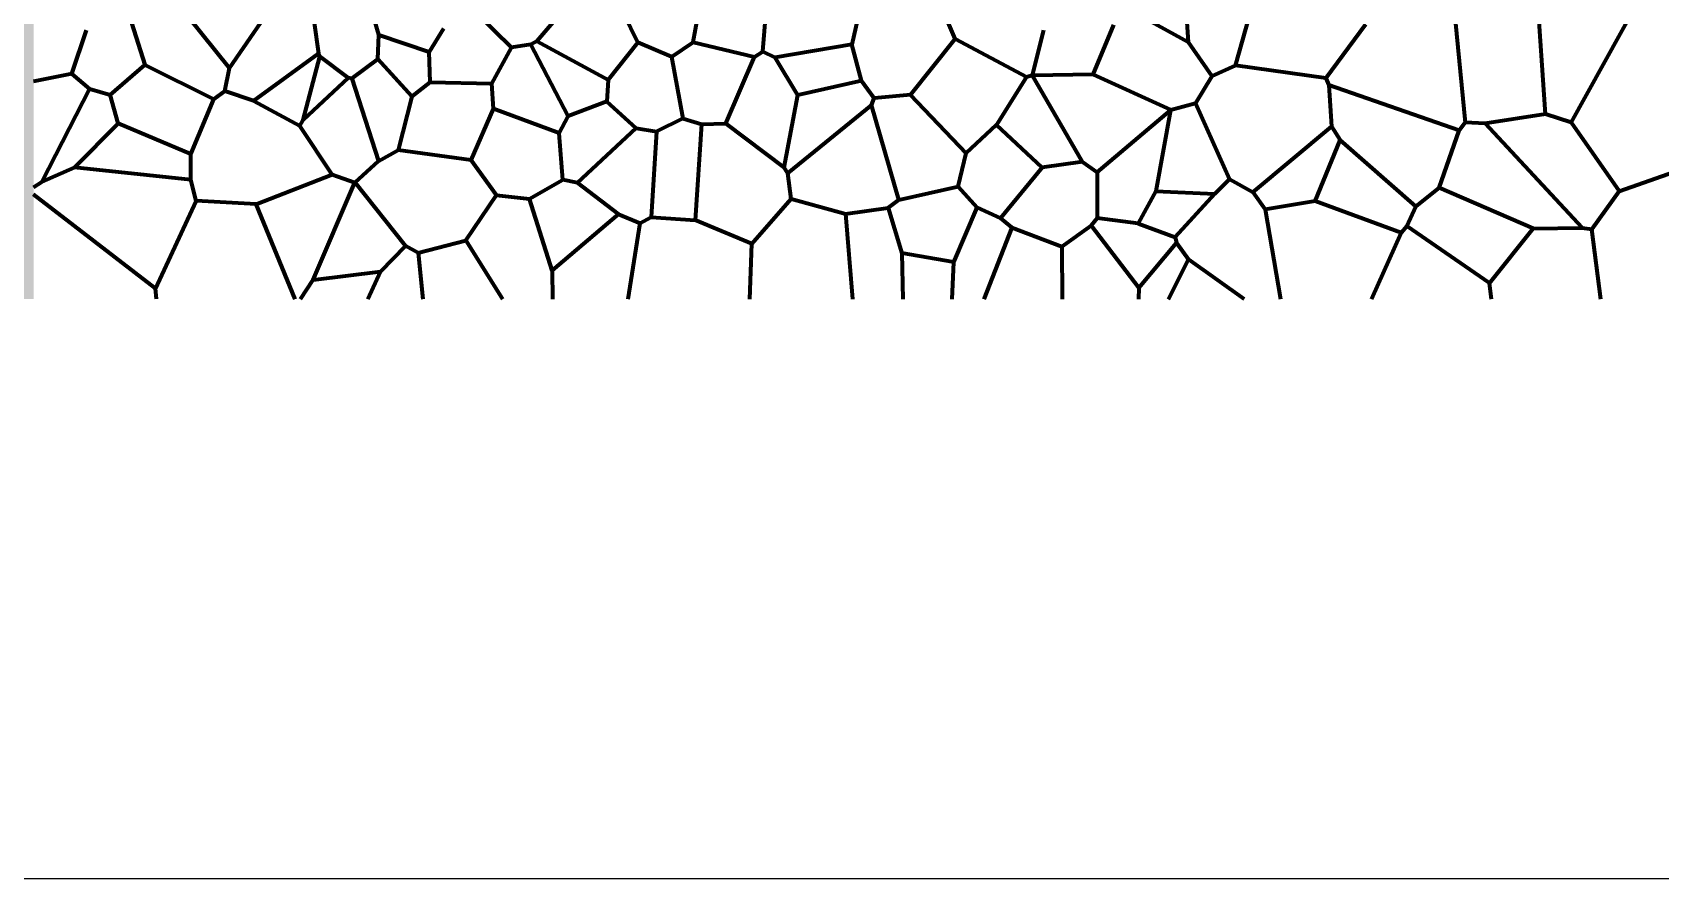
# Model space of a CAD drawing. Header units: metres. Extents: x 0 to 5000, y 0 to 2000.
# Drawn here: x 1009 to 2414, y 0 to 730 of the extents above; entities that cross this region are included whole.
import ezdxf

# ---------------------------------------------------------------- set-up
doc = ezdxf.new("R2010")
doc.units = ezdxf.units.M

msp = doc.modelspace()

# ---------------------------------------------------------------- hatches: boundary and pattern name
at = {"layer": 'buffer'}
msp.add_hatch(color=7, dxfattribs=at).paths.add_polyline_path([(1000, 500), (1010, 500), (1010, 1500), (1000, 1500), (1000, 500)])
at = {"layer": 'throats'}
for points in [[(2305.2, 798.8), (2306.1, 798.9), (2315.4, 659.4), (2314.5, 659.4), (2305.2, 798.8)], [(1256.3, 712), (1255.4, 711.9), (1246.7, 775.2), (1247.6, 775.3), (1256.3, 712)], [(1444.7, 722.3), (1444, 722.9), (1487, 773.3), (1487.7, 772.8), (1444.7, 722.3)], [(2006.9, 721.7), (2006, 721.6), (2002.4, 777.3), (2003.3, 777.4), (2006.9, 721.7)], [(2067.8, 775.8), (2068.7, 775.6), (2047.8, 701.3), (2047, 701.6), (2067.8, 775.8)], [(1224, 765.4), (1224.7, 764.9), (1179.6, 699), (1178.9, 699.6), (1224, 765.4)], [(1298.6, 758.8), (1299.5, 759), (1308.4, 728.1), (1307.5, 727.9), (1298.6, 758.8)], [(1787.1, 766.6), (1787.9, 766.9), (1805.8, 724.7), (1805, 724.4), (1787.1, 766.6)], [(1422.8, 717.3), (1422.2, 716.7), (1392.5, 745.6), (1393.1, 746.3), (1422.8, 717.3)], [(1513.3, 757.6), (1514.1, 758), (1531.8, 721.7), (1531, 721.3), (1513.3, 757.6)], [(1585, 754.5), (1585.9, 754.3), (1579.7, 721.6), (1578.8, 721.8), (1585, 754.5)], [(1641.9, 748.6), (1642.8, 748.5), (1639.8, 713.5), (1638.9, 713.5), (1641.9, 748.6)], [(1716.8, 719.6), (1715.9, 719.8), (1722.6, 750.3), (1723.5, 750.1), (1716.8, 719.6)], [(2245.9, 652.2), (2245, 652.1), (2235.8, 749.9), (2236.7, 750), (2245.9, 652.2)], [(2393.8, 755.7), (2394.6, 755.3), (2337.4, 652.2), (2336.6, 652.6), (2393.8, 755.7)], [(1055.2, 732.2), (1056.1, 731.9), (1043.5, 694.2), (1042.7, 694.5), (1055.2, 732.2)], [(1106.4, 702.2), (1105.6, 701.9), (1094.1, 738.2), (1094.9, 738.5), (1106.4, 702.2)], [(1143.2, 742.8), (1143.9, 743.4), (1179.6, 699.6), (1178.9, 699), (1143.2, 742.8)], [(1351.9, 712.9), (1351.1, 713.4), (1363.5, 733.7), (1364.3, 733.2), (1351.9, 712.9)], [(1881.4, 732), (1882.3, 731.8), (1872.6, 692.9), (1871.7, 693.2), (1881.4, 732)], [(1942, 736.9), (1942.8, 736.5), (1924.8, 693.6), (1923.9, 694), (1942, 736.9)], [(1968.6, 741.9), (1969, 742.7), (2006.7, 722), (2006.3, 721.2), (1968.6, 741.9)], [(2125.5, 690.3), (2124.8, 690.8), (2159.1, 737), (2159.8, 736.5), (2125.5, 690.3)], [(1307.5, 728), (1308.4, 728), (1307.6, 707.1), (1306.7, 707.1), (1307.5, 728)], [(1351.7, 713.6), (1351.4, 712.7), (1307.8, 727.6), (1308.1, 728.4), (1351.7, 713.6)], [(1422.1, 717.2), (1422.9, 716.8), (1405.9, 685.9), (1405.1, 686.3), (1422.1, 717.2)], [(1422.6, 716.5), (1422.4, 717.4), (1439.3, 720.1), (1439.4, 719.2), (1422.6, 716.5)], [(1438.9, 719.5), (1439.7, 719.9), (1471.7, 657.9), (1470.9, 657.5), (1438.9, 719.5)], [(1439.6, 719.3), (1439.1, 720.1), (1444.1, 723), (1444.5, 722.2), (1439.6, 719.3)], [(1506, 689.6), (1505.5, 688.8), (1444.1, 722.2), (1444.5, 723), (1506, 689.6)], [(1506.1, 688.9), (1505.4, 689.5), (1531, 721.8), (1531.8, 721.3), (1506.1, 688.9)], [(1531.2, 721.1), (1531.6, 722), (1560.9, 709.5), (1560.5, 708.7), (1531.2, 721.1)], [(1579, 722.1), (1579.5, 721.3), (1560.9, 708.7), (1560.4, 709.5), (1579, 722.1)], [(1632.3, 709.4), (1632.1, 708.6), (1579.1, 721.3), (1579.3, 722.1), (1632.3, 709.4)], [(1650.1, 707.8), (1649.9, 708.7), (1716.2, 720.1), (1716.4, 719.2), (1650.1, 707.8)], [(1715.9, 719.5), (1716.8, 719.8), (1725, 688.4), (1724.1, 688.2), (1715.9, 719.5)], [(1805.1, 724.8), (1805.8, 724.3), (1767.1, 676.1), (1766.4, 676.6), (1805.1, 724.8)], [(1867.3, 692.1), (1866.9, 691.3), (1805.2, 724.2), (1805.6, 725), (1867.3, 692.1)], [(2027.2, 692.6), (2026.4, 692.1), (2006.1, 721.4), (2006.8, 721.9), (2027.2, 692.6)], [(1255.6, 712.3), (1256.1, 711.6), (1200, 670.7), (1199.5, 671.4), (1255.6, 712.3)], [(1256.6, 709.5), (1257.5, 709.2), (1243, 654.5), (1242.1, 654.7), (1256.6, 709.5)], [(1257.5, 709.5), (1256.7, 709.2), (1255.4, 711.8), (1256.3, 712.1), (1257.5, 709.5)], [(1256.8, 709), (1257.3, 709.7), (1281.9, 691.2), (1281.3, 690.5), (1256.8, 709)], [(1285.1, 690.1), (1284.5, 690.8), (1306.9, 707.5), (1307.4, 706.7), (1285.1, 690.1)], [(1306.8, 706.8), (1307.5, 707.4), (1336.8, 675), (1336.2, 674.4), (1306.8, 706.8)], [(1351.1, 713.2), (1352, 713.2), (1352.7, 687.1), (1351.8, 687), (1351.1, 713.2)], [(1571, 656), (1570.1, 655.8), (1560.2, 709), (1561.1, 709.2), (1571, 656)], [(1631.8, 709.2), (1632.6, 708.8), (1607.9, 651.3), (1607.1, 651.7), (1631.8, 709.2)], [(1639.2, 713.9), (1639.6, 713.1), (1632.4, 708.6), (1631.9, 709.4), (1639.2, 713.9)], [(1650.2, 708.7), (1649.8, 707.9), (1639.2, 713.1), (1639.6, 713.9), (1650.2, 708.7)], [(1649.6, 708), (1650.4, 708.5), (1670, 676.1), (1669.2, 675.7), (1649.6, 708)], [(1010.1, 687.3), (1009.9, 688.2), (1043, 694.8), (1043.2, 693.9), (1010.1, 687.3)], [(1058.6, 681.9), (1058.1, 681.2), (1042.8, 694), (1043.4, 694.7), (1058.6, 681.9)], [(1105.7, 702.4), (1106.3, 701.7), (1076.5, 675.7), (1075.9, 676.4), (1105.7, 702.4)], [(1165.9, 672.8), (1165.5, 672), (1105.8, 701.6), (1106.2, 702.5), (1165.9, 672.8)], [(1178.8, 699.4), (1179.7, 699.2), (1175.6, 679.4), (1174.8, 679.5), (1178.8, 699.4)], [(1242.9, 654.2), (1242.3, 654.9), (1281.3, 691.2), (1281.9, 690.5), (1242.9, 654.2)], [(1281.5, 690.4), (1281.7, 691.3), (1284.9, 690.9), (1284.7, 690), (1281.5, 690.4)], [(1308, 619.2), (1307.1, 619), (1284.4, 690.3), (1285.2, 690.6), (1308, 619.2)], [(1505.4, 670.6), (1504.5, 670.6), (1505.3, 689.2), (1506.2, 689.2), (1505.4, 670.6)], [(1669.7, 675.5), (1669.5, 676.3), (1724.4, 688.7), (1724.6, 687.8), (1669.7, 675.5)], [(1724.2, 688), (1724.9, 688.5), (1735.7, 673.5), (1735, 673), (1724.2, 688)], [(1841.4, 650.1), (1840.6, 650.6), (1866.7, 691.9), (1867.5, 691.4), (1841.4, 650.1)], [(1872, 693.5), (1872.2, 692.6), (1867.2, 691.2), (1867, 692.1), (1872, 693.5)], [(1871.8, 692.8), (1872.6, 693.3), (1915.8, 618.6), (1915, 618.2), (1871.8, 692.8)], [(1872, 692.6), (1872.3, 693.5), (1872.4, 693.4), (1872, 692.6), (1872, 692.6)], [(1872.2, 692.6), (1872.2, 693.5), (1924.3, 694.2), (1924.4, 693.3), (1872.2, 692.6)], [(1991.8, 663.7), (1991.4, 662.8), (1924.2, 693.4), (1924.5, 694.2), (1991.8, 663.7)], [(2013.1, 668.6), (2012.3, 669.1), (2026.4, 692.5), (2027.2, 692.1), (2013.1, 668.6)], [(2027, 691.9), (2026.6, 692.7), (2047.2, 701.9), (2047.6, 701), (2027, 691.9)], [(2047.3, 701), (2047.4, 701.9), (2125.2, 691), (2125.1, 690.1), (2047.3, 701)], [(2128.2, 684.7), (2127.4, 684.3), (2124.7, 690.4), (2125.6, 690.7), (2128.2, 684.7)], [(1017.5, 601), (1016.7, 601.4), (1057.9, 681.7), (1058.7, 681.3), (1017.5, 601)], [(1076.4, 676.5), (1076.1, 675.6), (1058.2, 681.1), (1058.5, 682), (1076.4, 676.5)], [(1075.8, 676), (1076.7, 676.2), (1083.4, 651.6), (1082.5, 651.3), (1075.8, 676)], [(1165.9, 672.1), (1165.4, 672.8), (1174.9, 679.8), (1175.5, 679.1), (1165.9, 672.1)], [(1175.1, 679), (1175.4, 679.9), (1199.9, 671.5), (1199.6, 670.6), (1175.1, 679)], [(1325, 628.4), (1324.1, 628.6), (1336.1, 674.8), (1336.9, 674.6), (1325, 628.4)], [(1352, 687.4), (1352.5, 686.7), (1336.8, 674.3), (1336.2, 675), (1352, 687.4)], [(1405.5, 686.6), (1405.5, 685.7), (1352.3, 686.6), (1352.3, 687.5), (1405.5, 686.6)], [(1405.1, 686.1), (1406, 686.1), (1407.3, 664.2), (1406.4, 664.2), (1405.1, 686.1)], [(1669.1, 676), (1670, 675.8), (1658.3, 613.5), (1657.4, 613.6), (1669.1, 676)], [(1735.4, 672.8), (1735.3, 673.7), (1766.7, 676.8), (1766.8, 675.9), (1735.4, 672.8)], [(1815.3, 626.1), (1814.7, 625.4), (1766.5, 676), (1767.1, 676.7), (1815.3, 626.1)], [(2130.7, 649), (2129.8, 649), (2127.3, 684.4), (2128.2, 684.5), (2130.7, 649)], [(2127.6, 684.1), (2127.9, 684.9), (2240.5, 645.9), (2240.2, 645.1), (2127.6, 684.1)], [(1165.3, 672.6), (1166.1, 672.2), (1146.1, 624.9), (1145.3, 625.2), (1165.3, 672.6)], [(1239.9, 650), (1239.5, 649.2), (1199.5, 670.6), (1199.9, 671.4), (1239.9, 650)], [(1406.4, 664.4), (1407.3, 664), (1388.2, 619.7), (1387.3, 620), (1406.4, 664.4)], [(1406.7, 663.8), (1407, 664.6), (1463.6, 643.6), (1463.3, 642.8), (1406.7, 663.8)], [(1471.5, 657.3), (1471.1, 658.1), (1504.8, 671), (1505.1, 670.2), (1471.5, 657.3)], [(1504.6, 670.2), (1505.2, 670.9), (1530.5, 647.8), (1529.9, 647.1), (1504.6, 670.2)], [(1661.2, 608.3), (1660.6, 609), (1732.9, 667.5), (1733.5, 666.8), (1661.2, 608.3)], [(1732.7, 667.1), (1733.6, 667.3), (1757.1, 585.8), (1756.3, 585.6), (1732.7, 667.1)], [(1734.9, 673.4), (1735.8, 673.1), (1733.6, 667), (1732.8, 667.3), (1734.9, 673.4)], [(1991, 663.2), (1991.5, 662.5), (1928.3, 609.2), (1927.7, 609.9), (1991, 663.2)], [(1979.1, 593), (1978.2, 593.1), (1990.8, 663), (1991.7, 662.8), (1979.1, 593)], [(1991.6, 662.6), (1990.9, 663.2), (1991.3, 663.6), (1991.9, 662.9), (1991.6, 662.6)], [(2012.6, 669.3), (2012.8, 668.4), (1991.7, 662.8), (1991.5, 663.7), (2012.6, 669.3)], [(2042.5, 603.7), (2041.7, 603.3), (2012.3, 668.7), (2013.1, 669.1), (2042.5, 603.7)], [(1082.7, 651.8), (1083.3, 651.1), (1045.5, 613.1), (1044.9, 613.8), (1082.7, 651.8)], [(1082.8, 651), (1083.2, 651.9), (1145.9, 625.5), (1145.5, 624.7), (1082.8, 651)], [(1242.2, 654.8), (1243, 654.3), (1240.1, 649.3), (1239.3, 649.8), (1242.2, 654.8)], [(1239.3, 649.3), (1240.1, 649.8), (1268.1, 607.8), (1267.4, 607.3), (1239.3, 649.3)], [(1470.9, 657.9), (1471.7, 657.5), (1463.9, 643), (1463.1, 643.4), (1470.9, 657.9)], [(1529.9, 647.8), (1530.5, 647.1), (1479.8, 600), (1479.2, 600.7), (1529.9, 647.8)], [(1547.8, 645), (1547.7, 644.1), (1530.1, 647), (1530.3, 647.9), (1547.8, 645)], [(1547.9, 644.2), (1547.5, 645), (1570.3, 656.3), (1570.7, 655.5), (1547.9, 644.2)], [(1586.7, 651.4), (1586.5, 650.5), (1570.4, 655.4), (1570.7, 656.3), (1586.7, 651.4)], [(1581.5, 568.1), (1580.6, 568.2), (1586.1, 651), (1587, 650.9), (1581.5, 568.1)], [(1607.5, 651.9), (1607.5, 651), (1586.6, 650.5), (1586.6, 651.4), (1607.5, 651.9)], [(1658.2, 613.9), (1657.6, 613.2), (1607.3, 651.1), (1607.8, 651.8), (1658.2, 613.9)], [(1840.7, 650.7), (1841.3, 650), (1815.3, 625.4), (1814.7, 626.1), (1840.7, 650.7)], [(1840.7, 650), (1841.3, 650.7), (1880.8, 613.8), (1880.2, 613.2), (1840.7, 650)], [(2130, 649.4), (2130.6, 648.7), (2062.5, 591.8), (2061.9, 592.4), (2130, 649.4)], [(2138.2, 637.5), (2137.4, 637), (2129.9, 648.8), (2130.7, 649.2), (2138.2, 637.5)], [(2245.1, 652.5), (2245.8, 651.9), (2240.7, 645.2), (2240, 645.8), (2245.1, 652.5)], [(2245.4, 651.7), (2245.5, 652.6), (2262.8, 652), (2262.8, 651.1), (2245.4, 651.7)], [(2262.5, 651.2), (2263.1, 651.8), (2346.9, 561.8), (2346.3, 561.2), (2262.5, 651.2)], [(2262.8, 651.1), (2262.7, 652), (2314.9, 659.9), (2315, 659), (2262.8, 651.1)], [(2314.8, 659), (2315.1, 659.8), (2337.1, 652.8), (2336.8, 652), (2314.8, 659)], [(2378.8, 593.4), (2378.1, 592.8), (2336.6, 652.1), (2337.3, 652.6), (2378.8, 593.4)], [(1463, 643.1), (1463.9, 643.2), (1467.2, 602.9), (1466.3, 602.8), (1463, 643.1)], [(1543.4, 570.5), (1542.5, 570.5), (1547.3, 644.6), (1548.2, 644.6), (1543.4, 570.5)], [(2137.4, 637.4), (2138.2, 637.1), (2116.6, 584.3), (2115.8, 584.6), (2137.4, 637.4)], [(2137.5, 636.9), (2138.1, 637.6), (2203.3, 580.2), (2202.7, 579.5), (2137.5, 636.9)], [(2239.9, 645.6), (2240.8, 645.4), (2223.6, 596), (2222.8, 596.3), (2239.9, 645.6)], [(1145.3, 625.1), (1146.2, 625.1), (1146.2, 602.8), (1145.3, 602.8), (1145.3, 625.1)], [(1307.2, 619.4), (1307.9, 618.8), (1287.8, 600.3), (1287.2, 601), (1307.2, 619.4)], [(1324.3, 628.9), (1324.8, 628.1), (1307.8, 618.7), (1307.3, 619.5), (1324.3, 628.9)], [(1324.5, 628.1), (1324.6, 629), (1387.8, 620.3), (1387.7, 619.4), (1324.5, 628.1)], [(1387.4, 619.6), (1388.1, 620.1), (1409.8, 589.8), (1409, 589.3), (1387.4, 619.6)], [(1814.5, 625.9), (1815.4, 625.7), (1808.5, 596.9), (1807.6, 597.2), (1814.5, 625.9)], [(1880.5, 613), (1880.4, 613.9), (1915.3, 618.8), (1915.4, 617.9), (1880.5, 613)], [(1928.3, 609.9), (1927.8, 609.2), (1915.1, 618), (1915.6, 618.8), (1928.3, 609.9)], [(1017.3, 600.8), (1016.9, 601.6), (1045, 613.9), (1045.4, 613), (1017.3, 600.8)], [(1045.2, 613), (1045.3, 613.9), (1145.8, 603.2), (1145.7, 602.3), (1045.2, 613)], [(1267.6, 607.9), (1267.9, 607.1), (1202.4, 581.6), (1202.1, 582.4), (1267.6, 607.9)], [(1287.6, 601.1), (1287.3, 600.2), (1267.6, 607.1), (1267.9, 608), (1287.6, 601.1)], [(1657.5, 613.3), (1658.3, 613.8), (1661.3, 608.9), (1660.5, 608.5), (1657.5, 613.3)], [(1660.5, 608.6), (1661.4, 608.8), (1664.5, 586.5), (1663.6, 586.4), (1660.5, 608.6)], [(1844.9, 569.5), (1844.2, 570), (1880.1, 613.8), (1880.8, 613.2), (1844.9, 569.5)], [(1928.4, 569.7), (1927.5, 569.7), (1927.6, 609.5), (1928.5, 609.5), (1928.4, 569.7)], [(2425.7, 610.2), (2426, 609.4), (2378.6, 592.7), (2378.3, 593.5), (2425.7, 610.2)], [(1009.7, 589.8), (1010.3, 590.6), (1115.4, 509.4), (1114.9, 508.7), (1009.7, 589.8)], [(1016.8, 601.6), (1017.3, 600.8), (1010.2, 596.2), (1009.8, 597), (1016.8, 601.6)], [(1145.3, 602.7), (1146.2, 602.9), (1150.9, 584.8), (1150, 584.5), (1145.3, 602.7)], [(1287, 600.8), (1287.8, 600.5), (1251.7, 516.4), (1250.9, 516.7), (1287, 600.8)], [(1287.1, 600.4), (1287.8, 601), (1331.4, 546.2), (1330.7, 545.6), (1287.1, 600.4)], [(1287.4, 600.2), (1287.4, 601.1), (1287.4, 601.1), (1287.5, 600.2), (1287.4, 600.2)], [(1466.6, 603.2), (1467, 602.5), (1438.3, 586.2), (1437.9, 587), (1466.6, 603.2)], [(1466.7, 602.4), (1466.9, 603.3), (1479.6, 600.8), (1479.4, 599.9), (1466.7, 602.4)], [(1479.2, 600), (1479.8, 600.7), (1514.9, 573.4), (1514.4, 572.7), (1479.2, 600)], [(1808, 597.5), (1808.1, 596.6), (1756.8, 585.3), (1756.6, 586.2), (1808, 597.5)], [(1824.8, 579.4), (1824.1, 578.8), (1807.7, 596.7), (1808.4, 597.4), (1824.8, 579.4)], [(1963.8, 565), (1963, 565.4), (1978.3, 593.3), (1979, 592.9), (1963.8, 565)], [(2029.4, 591.4), (2029.4, 590.5), (1978.6, 592.6), (1978.7, 593.5), (2029.4, 591.4)], [(1995.7, 552.9), (1995.1, 553.6), (2029.1, 591.2), (2029.8, 590.6), (1995.7, 552.9)], [(2029.7, 590.6), (2029.1, 591.3), (2041.8, 603.8), (2042.4, 603.2), (2029.7, 590.6)], [(2062.5, 592.5), (2062, 591.7), (2041.9, 603.1), (2042.3, 603.9), (2062.5, 592.5)], [(2073.4, 577.7), (2072.6, 577.2), (2061.9, 591.8), (2062.6, 592.4), (2073.4, 577.7)], [(2203.3, 579.5), (2202.7, 580.2), (2222.9, 596.5), (2223.5, 595.8), (2203.3, 579.5)], [(2223, 595.7), (2223.4, 596.6), (2304.5, 561.3), (2304.1, 560.5), (2223, 595.7)], [(2355.2, 560.2), (2354.5, 560.7), (2378.1, 593.4), (2378.8, 592.8), (2355.2, 560.2)], [(1150, 584.9), (1150.9, 584.5), (1115.6, 508.9), (1114.8, 509.3), (1150, 584.9)], [(1150.4, 584.2), (1150.5, 585.1), (1202.3, 582.4), (1202.2, 581.5), (1150.4, 584.2)], [(1201.8, 581.8), (1202.7, 582.1), (1236.1, 500.2), (1235.3, 499.8), (1201.8, 581.8)], [(1409, 589.8), (1409.8, 589.3), (1383.6, 550.3), (1382.8, 550.8), (1409, 589.8)], [(1438.1, 587), (1438, 586.1), (1409.3, 589.1), (1409.4, 590), (1438.1, 587)], [(1437.7, 586.4), (1438.5, 586.7), (1458, 524.7), (1457.2, 524.4), (1437.7, 586.4)], [(1663.7, 586.7), (1664.4, 586.1), (1630.3, 547.2), (1629.6, 547.8), (1663.7, 586.7)], [(1710.9, 573.9), (1710.7, 573.1), (1663.9, 586), (1664.1, 586.9), (1710.9, 573.9)], [(1747.7, 579.2), (1747.8, 578.3), (1710.8, 573.1), (1710.7, 574), (1747.7, 579.2)], [(1759.9, 539.8), (1759, 539.6), (1747.3, 578.6), (1748.2, 578.9), (1759.9, 539.8)], [(1748, 578.4), (1747.5, 579.1), (1756.4, 586.1), (1757, 585.4), (1748, 578.4)], [(1824, 579.2), (1824.9, 578.9), (1804.6, 531.7), (1803.7, 532), (1824, 579.2)], [(1824.3, 578.7), (1824.6, 579.5), (1844.7, 570.2), (1844.4, 569.3), (1824.3, 578.7)], [(2086.8, 500.1), (2085.9, 499.9), (2072.6, 577.3), (2073.4, 577.5), (2086.8, 500.1)], [(2073.1, 577), (2072.9, 577.9), (2116.1, 584.9), (2116.3, 584), (2073.1, 577)], [(2116, 584), (2116.3, 584.9), (2190.4, 557.4), (2190.1, 556.6), (2116, 584)], [(2195.7, 562.8), (2194.9, 563.2), (2202.6, 580), (2203.4, 579.7), (2195.7, 562.8)], [(1457.9, 524.2), (1457.3, 524.9), (1514.4, 573.4), (1515, 572.7), (1457.9, 524.2)], [(1533.5, 566), (1533.2, 565.2), (1514.5, 572.7), (1514.8, 573.5), (1533.5, 566)], [(1532.9, 565.7), (1533.8, 565.5), (1523.7, 499.9), (1522.8, 500.1), (1532.9, 565.7)], [(1542.7, 570.9), (1543.1, 570.1), (1533.6, 565.2), (1533.2, 566), (1542.7, 570.9)], [(1581.1, 568.6), (1581, 567.7), (1542.9, 570), (1543, 570.9), (1581.1, 568.6)], [(1580.9, 567.7), (1581.2, 568.6), (1630.1, 547.9), (1629.8, 547.1), (1580.9, 567.7)], [(1717.2, 500), (1716.3, 500), (1710.3, 573.5), (1711.2, 573.6), (1717.2, 500)], [(1844.3, 569.4), (1844.8, 570.1), (1854.5, 562.1), (1853.9, 561.4), (1844.3, 569.4)], [(1897.7, 545.7), (1897.4, 544.9), (1854, 561.3), (1854.3, 562.2), (1897.7, 545.7)], [(1922.5, 563.8), (1923.1, 563), (1897.8, 544.9), (1897.3, 545.7), (1922.5, 563.8)], [(1923.2, 563.1), (1922.5, 563.7), (1927.6, 569.9), (1928.3, 569.4), (1923.2, 563.1)], [(1964.4, 509.9), (1963.7, 509.3), (1922.5, 563.1), (1923.2, 563.7), (1964.4, 509.9)], [(1927.9, 569.2), (1928, 570.1), (1963.5, 565.7), (1963.4, 564.8), (1927.9, 569.2)], [(1995.6, 553.7), (1995.2, 552.8), (1963.3, 564.8), (1963.6, 565.6), (1995.6, 553.7)], [(2190.6, 556.7), (2189.9, 557.3), (2195, 563.3), (2195.6, 562.7), (2190.6, 556.7)], [(2195, 562.7), (2195.6, 563.4), (2266.9, 514.1), (2266.4, 513.4), (2195, 562.7)], [(1383.1, 551), (1383.3, 550.1), (1342, 539.5), (1341.7, 540.4), (1383.1, 551)], [(1415, 500.2), (1414.2, 499.8), (1382.8, 550.3), (1383.6, 550.8), (1415, 500.2)], [(1830.6, 499.8), (1829.7, 500.2), (1853.8, 561.9), (1854.6, 561.6), (1830.6, 499.8)], [(1996.1, 548.9), (1996.8, 548.4), (1964.4, 509.3), (1963.7, 509.9), (1996.1, 548.9)], [(1996.9, 548.7), (1996, 548.5), (1995, 553.1), (1995.8, 553.4), (1996.9, 548.7)], [(2007.2, 534.4), (2006.5, 533.8), (1996.1, 548.4), (1996.9, 548.9), (2007.2, 534.4)], [(2165.3, 499.8), (2164.4, 500.2), (2189.9, 557.2), (2190.7, 556.8), (2165.3, 499.8)], [(2304, 561.2), (2304.7, 560.6), (2267, 513.5), (2266.3, 514.1), (2304, 561.2)], [(2346.6, 561.9), (2346.6, 561), (2304.3, 560.4), (2304.3, 561.3), (2346.6, 561.9)], [(2354.9, 560.9), (2354.8, 560), (2346.5, 561), (2346.6, 561.9), (2354.9, 560.9)], [(2354.4, 560.4), (2355.3, 560.5), (2363.2, 500.1), (2362.3, 499.9), (2354.4, 560.4)], [(1330.7, 546.2), (1331.3, 545.6), (1309.7, 523.4), (1309, 524), (1330.7, 546.2)], [(1330.8, 545.5), (1331.2, 546.3), (1342.1, 540.4), (1341.6, 539.6), (1330.8, 545.5)], [(1346.4, 500), (1345.5, 500), (1341.4, 539.9), (1342.3, 540), (1346.4, 500)], [(1629.5, 547.5), (1630.4, 547.5), (1628.7, 500), (1627.8, 500), (1629.5, 547.5)], [(1760.7, 500), (1759.8, 500), (1759, 539.7), (1759.9, 539.7), (1760.7, 500)], [(1759.4, 539.3), (1759.5, 540.1), (1804.2, 532.3), (1804.1, 531.4), (1759.4, 539.3)], [(1898.1, 500), (1897.2, 500), (1897.1, 545.3), (1898, 545.3), (1898.1, 500)], [(2006.5, 534.3), (2007.3, 533.9), (1989.8, 499.8), (1989, 500.2), (2006.5, 534.3)], [(2006.6, 533.7), (2007.1, 534.5), (2055.1, 500.4), (2054.5, 499.6), (2006.6, 533.7)], [(1309.3, 524.1), (1309.4, 523.3), (1251.4, 516.1), (1251.3, 517), (1309.3, 524.1)], [(1308.9, 523.9), (1309.8, 523.5), (1299, 499.8), (1298.2, 500.2), (1308.9, 523.9)], [(1458.3, 500), (1457.4, 500), (1457.2, 524.6), (1458.1, 524.6), (1458.3, 500)], [(1803.7, 531.9), (1804.6, 531.8), (1803.1, 500), (1802.2, 500), (1803.7, 531.9)], [(1114.7, 509), (1115.6, 509.1), (1116.6, 500.1), (1115.7, 499.9), (1114.7, 509)], [(1251, 516.8), (1251.7, 516.3), (1240.8, 499.8), (1240.1, 500.2), (1251, 516.8)], [(1964.1, 500), (1963.2, 500), (1963.6, 509.6), (1964.5, 509.6), (1964.1, 500)], [(2266.2, 513.7), (2267.1, 513.8), (2268.8, 500.1), (2267.9, 499.9), (2266.2, 513.7)]]:
    msp.add_hatch(color=1, dxfattribs=at).paths.add_polyline_path(points)

# ---------------------------------------------------------------- linework, layer by layer
at = {"layer": 'frame'}
msp.add_lwpolyline([(0, 0), (5000, 0), (5000, 2000), (0, 2000), (0, 0)], close=True, dxfattribs=at)
at = {"layer": 'junctions'}
for centre in [(1308, 728), (1422.5, 717), (1439.3, 719.7), (1444.3, 722.6), (1531.4, 721.5), (1579.2, 721.7), (1716.3, 719.7), (1805.4, 724.6), (2006.5, 721.6), (1106, 702.1), (1255.9, 711.9), (1257.1, 709.4), (1307.2, 707.1), (1351.5, 713.2), (1560.7, 709.1), (1632.2, 709), (1639.4, 713.5), (1650, 708.3), (1043.1, 694.3), (1179.2, 699.3), (1281.6, 690.9), (1284.8, 690.4), (1505.8, 689.2), (1724.5, 688.3), (1867.1, 691.7), (1872.2, 693), (1872.1, 693.1), (1924.4, 693.8), (2026.8, 692.3), (2047.4, 701.5), (2125.2, 690.5), (1058.3, 681.5), (1076.2, 676.1), (1175.2, 679.4), (1336.5, 674.7), (1352.3, 687.1), (1405.5, 686.1), (1669.6, 675.9), (1766.8, 676.3), (2127.8, 684.5), (1165.7, 672.4), (1199.7, 671), (1406.9, 664.2), (1504.9, 670.6), (1733.2, 667.2), (1735.4, 673.3), (1991.2, 662.9), (1991.6, 663.3), (2012.7, 668.9), (1083, 651.5), (1239.7, 649.6), (1242.6, 654.6), (1471.3, 657.7), (1530.2, 647.4), (1570.5, 655.9), (1586.6, 651), (1607.5, 651.5), (1841, 650.3), (2130.3, 649), (2245.5, 652.2), (2262.8, 651.5), (2314.9, 659.4), (2337, 652.4), (1463.5, 643.2), (1547.7, 644.6), (2137.8, 637.2), (2240.3, 645.5), (1145.7, 625.1), (1307.6, 619.1), (1324.6, 628.5), (1387.8, 619.8), (1815, 625.8), (1915.4, 618.4), (1045.2, 613.4), (1267.7, 607.5), (1657.9, 613.5), (1660.9, 608.7), (1880.5, 613.5), (1928, 609.5), (1017.1, 601.2), (1145.8, 602.8), (1287.4, 600.7), (1287.5, 600.7), (1466.8, 602.9), (1479.5, 600.3), (1808.1, 597), (1978.7, 593.1), (2029.4, 590.9), (2042.1, 603.5), (2062.2, 592.1), (2223.2, 596.1), (2378.4, 593.1), (1150.4, 584.7), (1202.2, 582), (1409.4, 589.6), (1438.1, 586.6), (1664, 586.4), (1747.7, 578.7), (1756.7, 585.7), (1824.4, 579.1), (2073, 577.4), (2116.2, 584.5), (2203, 579.8), (1514.7, 573.1), (1533.4, 565.6), (1542.9, 570.5), (1581, 568.1), (1710.8, 573.5), (1844.6, 569.7), (1854.2, 561.7), (1922.8, 563.4), (1928, 569.7), (1963.4, 565.2), (2195.3, 563), (1383.2, 550.6), (1630, 547.5), (1995.4, 553.3), (1996.5, 548.6), (2190.3, 557), (2304.3, 560.9), (2346.6, 561.5), (2354.9, 560.4), (1331, 545.9), (1341.9, 540), (1759.5, 539.7), (1897.6, 545.3), (2006.9, 534.1), (1309.3, 523.7), (1457.6, 524.6), (1804.2, 531.8), (1115.2, 509.1), (1251.3, 516.5), (1964, 509.6), (2266.7, 513.8)]:
    msp.add_circle(centre, 0.45, dxfattribs=at)
at = {"layer": 'throat_lines', "color": 1, "lineweight": 90}
for p, q in [((2314.9, 659.4), (2305.6, 798.9)), ((1247.1, 775.2), (1255.9, 711.9)), ((1487.4, 773), (1444.3, 722.6)), ((2002.8, 777.4), (2006.5, 721.6)), ((2047.4, 701.5), (2068.2, 775.7)), ((1179.2, 699.3), (1224.3, 765.1)), ((1308, 728), (1299.1, 758.9)), ((1805.4, 724.6), (1787.5, 766.7)), ((1392.8, 746), (1422.5, 717)), ((1531.4, 721.5), (1513.7, 757.8)), ((1579.2, 721.7), (1585.4, 754.4)), ((1639.4, 713.5), (1642.4, 748.6)), ((1723.1, 750.2), (1716.3, 719.7)), ((2236.2, 749.9), (2245.5, 652.2)), ((2337, 652.4), (2394.2, 755.5)), ((1043.1, 694.3), (1055.7, 732)), ((1094.5, 738.4), (1106, 702.1)), ((1179.2, 699.3), (1143.6, 743.1)), ((1363.9, 733.4), (1351.5, 713.2)), ((1872.1, 693.1), (1881.8, 731.9)), ((1924.4, 693.8), (1942.4, 736.7)), ((2006.5, 721.6), (1968.8, 742.3)), ((2159.5, 736.8), (2125.2, 690.5)), ((1307.2, 707.1), (1308, 728)), ((1308, 728), (1351.5, 713.2)), ((1405.5, 686.1), (1422.5, 717)), ((1439.3, 719.7), (1422.5, 717)), ((1444.3, 722.6), (1439.3, 719.7)), ((1471.3, 657.7), (1439.3, 719.7)), ((1444.3, 722.6), (1505.8, 689.2)), ((1531.4, 721.5), (1505.8, 689.2)), ((1560.7, 709.1), (1531.4, 721.5)), ((1560.7, 709.1), (1579.2, 721.7)), ((1579.2, 721.7), (1632.2, 709)), ((1716.3, 719.7), (1650, 708.3)), ((1724.5, 688.3), (1716.3, 719.7)), ((1766.8, 676.3), (1805.4, 724.6)), ((1805.4, 724.6), (1867.1, 691.7)), ((2006.5, 721.6), (2026.8, 692.3)), ((1199.7, 671), (1255.9, 711.9)), ((1242.6, 654.6), (1257.1, 709.4)), ((1255.9, 711.9), (1257.1, 709.4)), ((1281.6, 690.9), (1257.1, 709.4)), ((1307.2, 707.1), (1284.8, 690.4)), ((1336.5, 674.7), (1307.2, 707.1)), ((1352.3, 687.1), (1351.5, 713.2)), ((1560.7, 709.1), (1570.5, 655.9)), ((1607.5, 651.5), (1632.2, 709)), ((1632.2, 709), (1639.4, 713.5)), ((1639.4, 713.5), (1650, 708.3)), ((1669.6, 675.9), (1650, 708.3)), ((1043.1, 694.3), (1010, 687.8)), ((1043.1, 694.3), (1058.3, 681.5)), ((1076.2, 676.1), (1106, 702.1)), ((1106, 702.1), (1165.7, 672.4)), ((1175.2, 679.4), (1179.2, 699.3)), ((1281.6, 690.9), (1242.6, 654.6)), ((1284.8, 690.4), (1281.6, 690.9)), ((1284.8, 690.4), (1307.6, 619.1)), ((1505.8, 689.2), (1504.9, 670.6)), ((1867.1, 691.7), (1841, 650.3)), ((1867.1, 691.7), (1872.1, 693.1)), ((1872.2, 693), (1872.1, 693.1)), ((1924.4, 693.8), (1872.2, 693)), ((1915.4, 618.4), (1872.2, 693)), ((1924.4, 693.8), (1991.6, 663.3)), ((2026.8, 692.3), (2012.7, 668.9)), ((2047.4, 701.5), (2026.8, 692.3)), ((2125.2, 690.5), (2047.4, 701.5)), ((2125.2, 690.5), (2127.8, 684.5)), ((1058.3, 681.5), (1017.1, 601.2)), ((1058.3, 681.5), (1076.2, 676.1)), ((1083, 651.5), (1076.2, 676.1)), ((1175.2, 679.4), (1165.7, 672.4)), ((1199.7, 671), (1175.2, 679.4)), ((1336.5, 674.7), (1324.6, 628.5)), ((1336.5, 674.7), (1352.3, 687.1)), ((1352.3, 687.1), (1405.5, 686.1)), ((1406.9, 664.2), (1405.5, 686.1)), ((1657.9, 613.5), (1669.6, 675.9)), ((1724.5, 688.3), (1669.6, 675.9)), ((1735.4, 673.3), (1724.5, 688.3)), ((1766.8, 676.3), (1735.4, 673.3)), ((1766.8, 676.3), (1815, 625.8)), ((2240.3, 645.5), (2127.8, 684.5)), ((2127.8, 684.5), (2130.3, 649)), ((1145.7, 625.1), (1165.7, 672.4)), ((1199.7, 671), (1239.7, 649.6)), ((1387.8, 619.8), (1406.9, 664.2)), ((1463.5, 643.2), (1406.9, 664.2)), ((1504.9, 670.6), (1471.3, 657.7)), ((1530.2, 647.4), (1504.9, 670.6)), ((1733.2, 667.2), (1660.9, 608.7)), ((1733.2, 667.2), (1735.4, 673.3)), ((1756.7, 585.7), (1733.2, 667.2)), ((1928, 609.5), (1991.2, 662.9)), ((1991.2, 662.9), (1978.7, 593.1)), ((1991.6, 663.3), (1991.2, 662.9)), ((1991.6, 663.3), (2012.7, 668.9)), ((2012.7, 668.9), (2042.1, 603.5)), ((1045.2, 613.4), (1083, 651.5)), ((1145.7, 625.1), (1083, 651.5)), ((1239.7, 649.6), (1242.6, 654.6)), ((1267.7, 607.5), (1239.7, 649.6)), ((1463.5, 643.2), (1471.3, 657.7)), ((1479.5, 600.3), (1530.2, 647.4)), ((1530.2, 647.4), (1547.7, 644.6)), ((1570.5, 655.9), (1547.7, 644.6)), ((1570.5, 655.9), (1586.6, 651)), ((1586.6, 651), (1581, 568.1)), ((1586.6, 651), (1607.5, 651.5)), ((1607.5, 651.5), (1657.9, 613.5)), ((1815, 625.8), (1841, 650.3)), ((1880.5, 613.5), (1841, 650.3)), ((2062.2, 592.1), (2130.3, 649)), ((2130.3, 649), (2137.8, 637.2)), ((2240.3, 645.5), (2245.5, 652.2)), ((2262.8, 651.5), (2245.5, 652.2)), ((2314.9, 659.4), (2262.8, 651.5)), ((2346.6, 561.5), (2262.8, 651.5)), ((2337, 652.4), (2314.9, 659.4)), ((2337, 652.4), (2378.4, 593.1)), ((1466.8, 602.9), (1463.5, 643.2)), ((1547.7, 644.6), (1542.9, 570.5)), ((2116.2, 584.5), (2137.8, 637.2)), ((2203, 579.8), (2137.8, 637.2)), ((2223.2, 596.1), (2240.3, 645.5)), ((1145.8, 602.8), (1145.7, 625.1)), ((1287.5, 600.7), (1307.6, 619.1)), ((1307.6, 619.1), (1324.6, 628.5)), ((1387.8, 619.8), (1324.6, 628.5)), ((1409.4, 589.6), (1387.8, 619.8)), ((1808.1, 597), (1815, 625.8)), ((1915.4, 618.4), (1880.5, 613.5)), ((1915.4, 618.4), (1928, 609.5)), ((1045.2, 613.4), (1017.1, 601.2)), ((1145.8, 602.8), (1045.2, 613.4)), ((1202.2, 582), (1267.7, 607.5)), ((1267.7, 607.5), (1287.4, 600.7)), ((1660.9, 608.7), (1657.9, 613.5)), ((1664, 586.4), (1660.9, 608.7)), ((1880.5, 613.5), (1844.6, 569.7)), ((1928, 609.5), (1928, 569.7)), ((2378.4, 593.1), (2425.9, 609.8)), ((1010, 596.6), (1017.1, 601.2)), ((1115.2, 509.1), (1010, 590.2)), ((1150.4, 584.7), (1145.8, 602.8)), ((1251.3, 516.5), (1287.4, 600.7)), ((1287.5, 600.7), (1287.4, 600.7)), ((1331, 545.9), (1287.5, 600.7)), ((1438.1, 586.6), (1466.8, 602.9)), ((1479.5, 600.3), (1466.8, 602.9)), ((1514.7, 573.1), (1479.5, 600.3)), ((1756.7, 585.7), (1808.1, 597)), ((1808.1, 597), (1824.4, 579.1)), ((1978.7, 593.1), (1963.4, 565.2)), ((1978.7, 593.1), (2029.4, 590.9)), ((2029.4, 590.9), (1995.4, 553.3)), ((2042.1, 603.5), (2029.4, 590.9)), ((2042.1, 603.5), (2062.2, 592.1)), ((2062.2, 592.1), (2073, 577.4)), ((2223.2, 596.1), (2203, 579.8)), ((2304.3, 560.9), (2223.2, 596.1)), ((2378.4, 593.1), (2354.9, 560.4)), ((1115.2, 509.1), (1150.4, 584.7)), ((1202.2, 582), (1150.4, 584.7)), ((1235.7, 500), (1202.2, 582)), ((1383.2, 550.6), (1409.4, 589.6)), ((1409.4, 589.6), (1438.1, 586.6)), ((1457.6, 524.6), (1438.1, 586.6)), ((1630, 547.5), (1664, 586.4)), ((1664, 586.4), (1710.8, 573.5)), ((1710.8, 573.5), (1747.7, 578.7)), ((1756.7, 585.7), (1747.7, 578.7)), ((1747.7, 578.7), (1759.5, 539.7)), ((1804.2, 531.8), (1824.4, 579.1)), ((1844.6, 569.7), (1824.4, 579.1)), ((2116.2, 584.5), (2073, 577.4)), ((2073, 577.4), (2086.3, 500)), ((2190.3, 557), (2116.2, 584.5)), ((2203, 579.8), (2195.3, 563)), ((1514.7, 573.1), (1457.6, 524.6)), ((1514.7, 573.1), (1533.4, 565.6)), ((1523.2, 500), (1533.4, 565.6)), ((1533.4, 565.6), (1542.9, 570.5)), ((1542.9, 570.5), (1581, 568.1)), ((1630, 547.5), (1581, 568.1)), ((1710.8, 573.5), (1716.7, 500)), ((1854.2, 561.7), (1844.6, 569.7)), ((1897.6, 545.3), (1922.8, 563.4)), ((1928, 569.7), (1922.8, 563.4)), ((1922.8, 563.4), (1964, 509.6)), ((1963.4, 565.2), (1928, 569.7)), ((1963.4, 565.2), (1995.4, 553.3)), ((2195.3, 563), (2190.3, 557)), ((2266.7, 513.8), (2195.3, 563)), ((1341.9, 540), (1383.2, 550.6)), ((1383.2, 550.6), (1414.6, 500)), ((1854.2, 561.7), (1830.1, 500)), ((1854.2, 561.7), (1897.6, 545.3)), ((1964, 509.6), (1996.5, 548.6)), ((1995.4, 553.3), (1996.5, 548.6)), ((1996.5, 548.6), (2006.9, 534.1)), ((2190.3, 557), (2164.8, 500)), ((2266.7, 513.8), (2304.3, 560.9)), ((2304.3, 560.9), (2346.6, 561.5)), ((2346.6, 561.5), (2354.9, 560.4)), ((2362.8, 500), (2354.9, 560.4)), ((1309.3, 523.7), (1331, 545.9)), ((1341.9, 540), (1331, 545.9)), ((1341.9, 540), (1346, 500)), ((1628.2, 500), (1630, 547.5)), ((1759.5, 539.7), (1760.2, 500)), ((1804.2, 531.8), (1759.5, 539.7)), ((1897.6, 545.3), (1897.7, 500)), ((1989.4, 500), (2006.9, 534.1)), ((2054.8, 500), (2006.9, 534.1)), ((1251.3, 516.5), (1309.3, 523.7)), ((1298.6, 500), (1309.3, 523.7)), ((1457.6, 524.6), (1457.8, 500)), ((1802.7, 500), (1804.2, 531.8)), ((1116.2, 500), (1115.2, 509.1)), ((1240.4, 500), (1251.3, 516.5)), ((1964, 509.6), (1963.7, 500)), ((2268.3, 500), (2266.7, 513.8))]:
    msp.add_line(p, q, dxfattribs=at)

doc.saveas('drawing.dxf')
